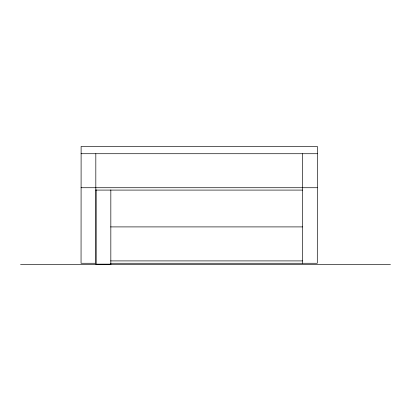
<?xml version="1.0" encoding="UTF-8"?>
<svg xmlns="http://www.w3.org/2000/svg" width="411" height="411" viewBox="0 0 411 411"><rect width="100%" height="100%" fill="white"/><g stroke="black" fill="none" stroke-linecap="round" stroke-linejoin="round"><path stroke-width="0.62" d="M81.054 153.719L317.359 153.729M81.054 187.729L317.297 187.729M95.82 190.088L302.532 190.088M110.585 226.903L302.532 226.903M110.585 260.908L302.532 260.908M110.585 263.271L317.297 263.271L317.359 146.439L81.116 146.439L81.054 263.271L95.82 263.271L95.82 153.719M96.066 264.145L110.831 264.145M20.55 264.561L390.45 264.561M302.532 153.719L302.532 263.271M110.831 189.949L110.831 264.561M96.066 189.774L96.066 264.561"/></g></svg>
